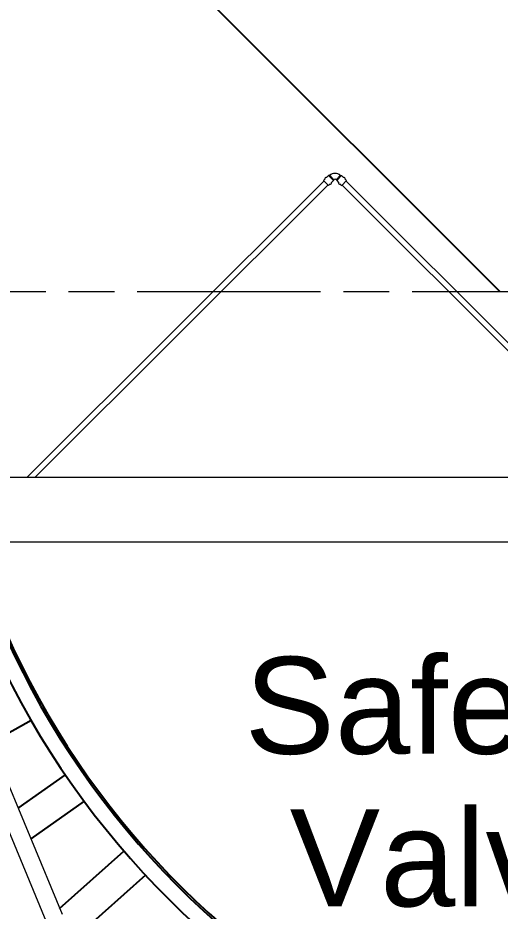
# Model space of a CAD drawing. Header units: millimetres. Extents: x 0 to 118900, y 0 to 84100.
# Drawn here: x 52848 to 54339, y 16862 to 19628 of the extents above; entities that cross this region are included whole.
import ezdxf

# ---------------------------------------------------------------- set-up
doc = ezdxf.new("R2010")
doc.units = ezdxf.units.MM
doc.header["$LTSCALE"] = 100
doc.linetypes.add('CHAIN', pattern=[0.3543, 0.2362, -0.0295, 0.0591, -0.0295])
for name, color, linetype, lineweight, true_color in [('4003-AREA-04.1_F-Foundation', 7, 'Continuous', 25, 0xadadad), ('P_Anti-Foam (AF)', 6, 'Continuous', 18, 0xff00ff), ('P_Cable Ducts (CD)', 30, 'Continuous', 18, 0xff7f00), ('P_Technical Water (TW)', 140, 'Continuous', 18, 0x00bfff)]:
    doc.layers.add(name, color=color, linetype=linetype, lineweight=lineweight, true_color=true_color)
for name, color, linetype, lineweight in [('4003-AREA-04.1_T-Tank', 7, 'Continuous', 25), ('Center Mark', 7, 'Continuous', 18), ('Dimension', 7, 'Continuous', 18), ('Symbol', 7, 'Continuous', 18), ('Visible', 7, 'Continuous', 25)]:
    doc.layers.add(name, color=color, linetype=linetype, lineweight=lineweight)
doc.styles.add('Title', font='arial.ttf')
doc.dimstyles.new('Default - Method 2a$7', dxfattribs={"dimscale": 100, "dimtxt": 3, "dimasz": 2.5, "dimexe": 3, "dimexo": 0.5, "dimgap": 0.7, "dimtad": 0, "dimtoh": 1, "dimdec": 1, "dimrnd": 1e-08, "dimtxsty": 'Title', "dimcen": 0.09, "dimdle": 10, "dimclrd": 256, "dimclre": 256, "dimclrt": 7, "dimazin": 2, "dimtfac": 0.833333, "dimtdec": 1, "dimtmove": 0, "dimatfit": 3, "dimfxl": 1, "dimtolj": 1, "dimlwd": -1, "dimlwe": -1, "dimarcsym": 0})
doc.dimstyles.new('Default - Method 2b', dxfattribs={"dimscale": 100, "dimtxt": 3, "dimasz": 2.5, "dimexe": 3, "dimexo": 0.5, "dimgap": 0.7, "dimtad": 0, "dimtoh": 1, "dimdec": 1, "dimrnd": 1e-08, "dimtxsty": 'Title', "dimcen": 0.09, "dimdle": 10, "dimclrd": 256, "dimclre": 256, "dimclrt": 7, "dimadec": 0, "dimazin": 2, "dimtfac": 0.833333, "dimtdec": 1, "dimtmove": 0, "dimatfit": 3, "dimfxl": 1, "dimtolj": 1, "dimlwd": -1, "dimlwe": -1, "dimarcsym": 0})

# ---------------------------------------------------------------- blocks, each defined once
blk = doc.blocks.new('*D26')
at = {"layer": 'Defpoints', "color": 0, "transparency": 16777216}
for p in [(24937.9, 18779.6), (55187.9, 18779.6), (55187.9, 4279.6)]:
    blk.add_point(p, dxfattribs=at)
at = {"layer": 'Dimension', "transparency": 16777216}
for p, q in [((24937.9, 18729.6), (24937.9, 3979.6)), ((55187.9, 18729.6), (55187.9, 3979.6)), ((25187.9, 4279.6), (54937.9, 4279.6))]:
    blk.add_line(p, q, dxfattribs=at)
for points in [[(25187.9, 4321.3), (25187.9, 4237.9), (24937.9, 4279.6)], [(54937.9, 4321.3), (54937.9, 4237.9), (55187.9, 4279.6)]]:
    blk.add_solid(points, dxfattribs=at)
at = {"layer": 'Dimension', "color": 7, "transparency": 16777216, "insert": (39499, 4349.6), "char_height": 300, "attachment_point": 7, "style": 'Title'}
blk.add_mtext('\\A1;30250', dxfattribs=at)

msp = doc.modelspace()

# ---------------------------------------------------------------- linework, layer by layer
at = {"layer": '4003-AREA-04.1_F-Foundation'}
msp.add_circle((55187.91, 18779.59), 12250, dxfattribs=at)
at = {"layer": '4003-AREA-04.1_T-Tank'}
msp.add_circle((55187.91, 18779.59), 11950, dxfattribs=at)
at = {"layer": 'Center Mark', "linetype": 'CHAIN', "ltscale": 23.990969}
msp.add_line((68233.91, 18779.59), (42141.91, 18779.59), dxfattribs=at)
at = {"layer": 'P_Anti-Foam (AF)'}
for p, q in [((52666.27, 17621.17), (52984.52, 16852.85)), ((52616.38, 17600.51), (52934.63, 16832.19))]:
    msp.add_line(p, q, dxfattribs=at)
at = {"layer": 'P_Cable Ducts (CD)'}
for p, q in [((54952.37, 18204.59), (52794.41, 18204.59)), ((54952.37, 18004.59), (52794.41, 18004.59))]:
    msp.add_line(p, q, dxfattribs=at)
at = {"layer": 'P_Technical Water (TW)'}
for p, q in [((53812.54, 19140.88), (53808.51, 19139.68)), ((53845.13, 19140.87), (53849.16, 19139.67)), ((52875.28, 18204.59), (53794.18, 19122.89)), ((53792.94, 19124.13), (53797.68, 19128.87)), ((53808.14, 19108.92), (53792.94, 19124.13)), ((53802.49, 19133.67), (53808.51, 19139.68)), ((53808.14, 19108.92), (53812.88, 19113.66)), ((53823.7, 19124.47), (53808.51, 19139.68)), ((53817.69, 19118.47), (53823.7, 19124.47)), ((53824.53, 19127.25), (53823.7, 19124.47)), ((53833.13, 19127.25), (53833.96, 19124.47)), ((53833.96, 19124.47), (53849.16, 19139.67)), ((53833.96, 19124.47), (53839.96, 19118.46)), ((53844.77, 19113.65), (53849.51, 19108.91)), ((53849.16, 19139.67), (53855.17, 19133.66)), ((53849.51, 19108.91), (53864.72, 19124.11)), ((53859.98, 19128.85), (53864.72, 19124.11)), ((53863.48, 19122.87), (54781.15, 18204.59)), ((52900.74, 18204.59), (53806.9, 19110.16)), ((53850.75, 19110.15), (54755.7, 18204.59))]:
    msp.add_line(p, q, dxfattribs=at)
for centre, radius, start, end in [((53828.83, 19119.35), 27, 52.85759, 127.10474), ((53828.83, 19119.35), 27, 52.85759, 127.10474), ((53800.66, 19130.7), 3.31, 62.32751, 207.63482), ((53797.51, 19129.04), 0.25, 314.98117, 27.63482), ((53802.32, 19133.85), 0.25, 242.32751, 314.98117), ((53813.06, 19113.48), 0.25, 62.32751, 134.98117), ((53814.71, 19116.64), 3.31, 242.32751, 27.63482), ((53817.87, 19118.29), 0.25, 134.98117, 207.63482), ((53828.83, 19119.35), 9, 61.43694, 118.52539), ((53828.83, 19119.35), 9, 61.43694, 118.52539), ((53842.94, 19116.63), 3.31, 152.32751, 297.63482), ((53839.79, 19118.28), 0.25, 332.32751, 44.98117), ((53844.59, 19113.47), 0.25, 44.98117, 117.63482), ((53855.35, 19133.83), 0.25, 224.98117, 297.63482), ((53857, 19130.68), 3.31, 332.32751, 117.63482), ((53860.16, 19129.02), 0.25, 152.32751, 224.98117)]:
    msp.add_arc(centre, radius, start, end, dxfattribs=at)
for points, knots in [([(53812.54, 19140.88), (53812.54, 19140.88), (53812.65, 19140.76), (53813.08, 19140.28), (53813.4, 19139.93), (53814.28, 19138.95), (53814.89, 19138.28), (53816.29, 19136.73), (53817.05, 19135.87), (53818.64, 19134.09), (53819.45, 19133.18), (53820.98, 19131.43), (53821.7, 19130.61), (53822.88, 19129.22), (53823.36, 19128.65), (53824.08, 19127.8), (53824.32, 19127.51), (53824.5, 19127.29), (53824.53, 19127.26), (53824.53, 19127.25), (53824.53, 19127.25), (53824.53, 19127.25)], [-5.6928538, -5.6928538, -5.6928538, -5.6928538, -5.3940732, -5.3940732, -5.1016786, -5.1016786, -4.7434859, -4.7434859, -4.3836098, -4.3836098, -4.02207, -4.02207, -3.6590417, -3.6590417, -3.3247612, -3.3247612, -3.0032867, -3.0032867, -2.8499412, -2.8499412, -2.8464182, -2.8464182, -2.8464182, -2.8464182]), ([(53833.13, 19127.25), (53833.13, 19127.25), (53833.16, 19127.28), (53833.31, 19127.47), (53833.51, 19127.71), (53834.17, 19128.5), (53834.67, 19129.09), (53835.85, 19130.47), (53836.51, 19131.23), (53837.92, 19132.84), (53838.66, 19133.68), (53840.15, 19135.35), (53840.88, 19136.17), (53842.26, 19137.7), (53842.89, 19138.4), (53843.96, 19139.58), (53844.39, 19140.05), (53844.98, 19140.7), (53845.13, 19140.87), (53845.13, 19140.87)], [-2.8464182, -2.8464182, -2.8464182, -2.8464182, -2.6986075, -2.6986075, -2.4076982, -2.4076982, -2.048021, -2.048021, -1.7075808, -1.7075808, -1.3724739, -1.3724739, -1.0355417, -1.0355417, -0.6944712, -0.6944712, -0.3492052, -0.3492052, 0, 0, 0, 0])]:
    msp.add_open_spline(points, degree=3, knots=knots, dxfattribs=at)
at = {"layer": 'Visible'}
for p, q in [((54339.38, 18779.87), (52975.24, 20144.91)), ((54339.38, 18779.87), (52975.24, 20144.91)), ((52889.47, 17452.02), (52764.86, 17383.14)), ((52848.63, 17180.93), (52994.69, 17284.57)), ((53052.56, 17203.02), (52887.88, 17086.16)), ((52977.1, 16870.76), (53175.87, 17048.41)), ((53242.51, 16973.85), (53019.46, 16774.51))]:
    msp.add_line(p, q, dxfattribs=at)
for radius, start, end in [(12796, 225.675698, 85.418923), (12250, 248.674309, 61.10467), (2654.3, 191.60929, 78.39071), (2606, 191.09973, 78.90027), (2600, 197.34214, 78.87433), (2654.3, 127.39757, 168.39071), (2606, 128.14752, 168.90027), (2600, 128.24313, 168.87433)]:
    msp.add_arc((55187.91, 18779.59), radius, start, end, dxfattribs=at)

# ---------------------------------------------------------------- texts
at = {"layer": 'Symbol', "color": 7, "insert": (54736.86, 16872.91), "char_height": 300, "width": 1188.1099, "attachment_point": 9, "line_spacing_factor": 0.944221, "style": 'Title'}
msp.add_mtext('\\fArial|b0|i0;Safety\\PValve', dxfattribs=at)

# ---------------------------------------------------------------- dimensions: what is measured, and where the dimension line sits
at = {"layer": 'Dimension'}
dim = msp.add_linear_dim(base=(55187.91, 4279.59), p1=(24937.91, 18779.59), p2=(55187.91, 18779.59), angle=180, dimstyle='Default - Method 2b', override={"dimgap": 0.7, "dimtad": 1, "dimtoh": 0, "dimdec": 1, "dimtol": 0, "dimlim": 0, "dimtp": 0, "dimtm": 0, "dimtdec": 1, "dimtofl": 0, "dimatfit": 1}, dxfattribs=at)
dim.commit()
dim.dimension.update_dxf_attribs({"geometry": '*D26', "text_midpoint": (40062.91, 4279.59), "dimtype": 160})

# ---------------------------------------------------------------- leaders
at = {"layer": 'Symbol', "annotation_type": 0, "has_hookline": 1, "hookline_direction": 1, "text_width": 1165.62}
msp.add_leader([(56408.82, 17297.87), (54986.86, 16822.91), (54736.86, 16822.91)], dimstyle='Default - Method 2a$7', override={"dimgap": 0, "dimtad": 1}, dxfattribs=at)

doc.saveas('drawing.dxf')
